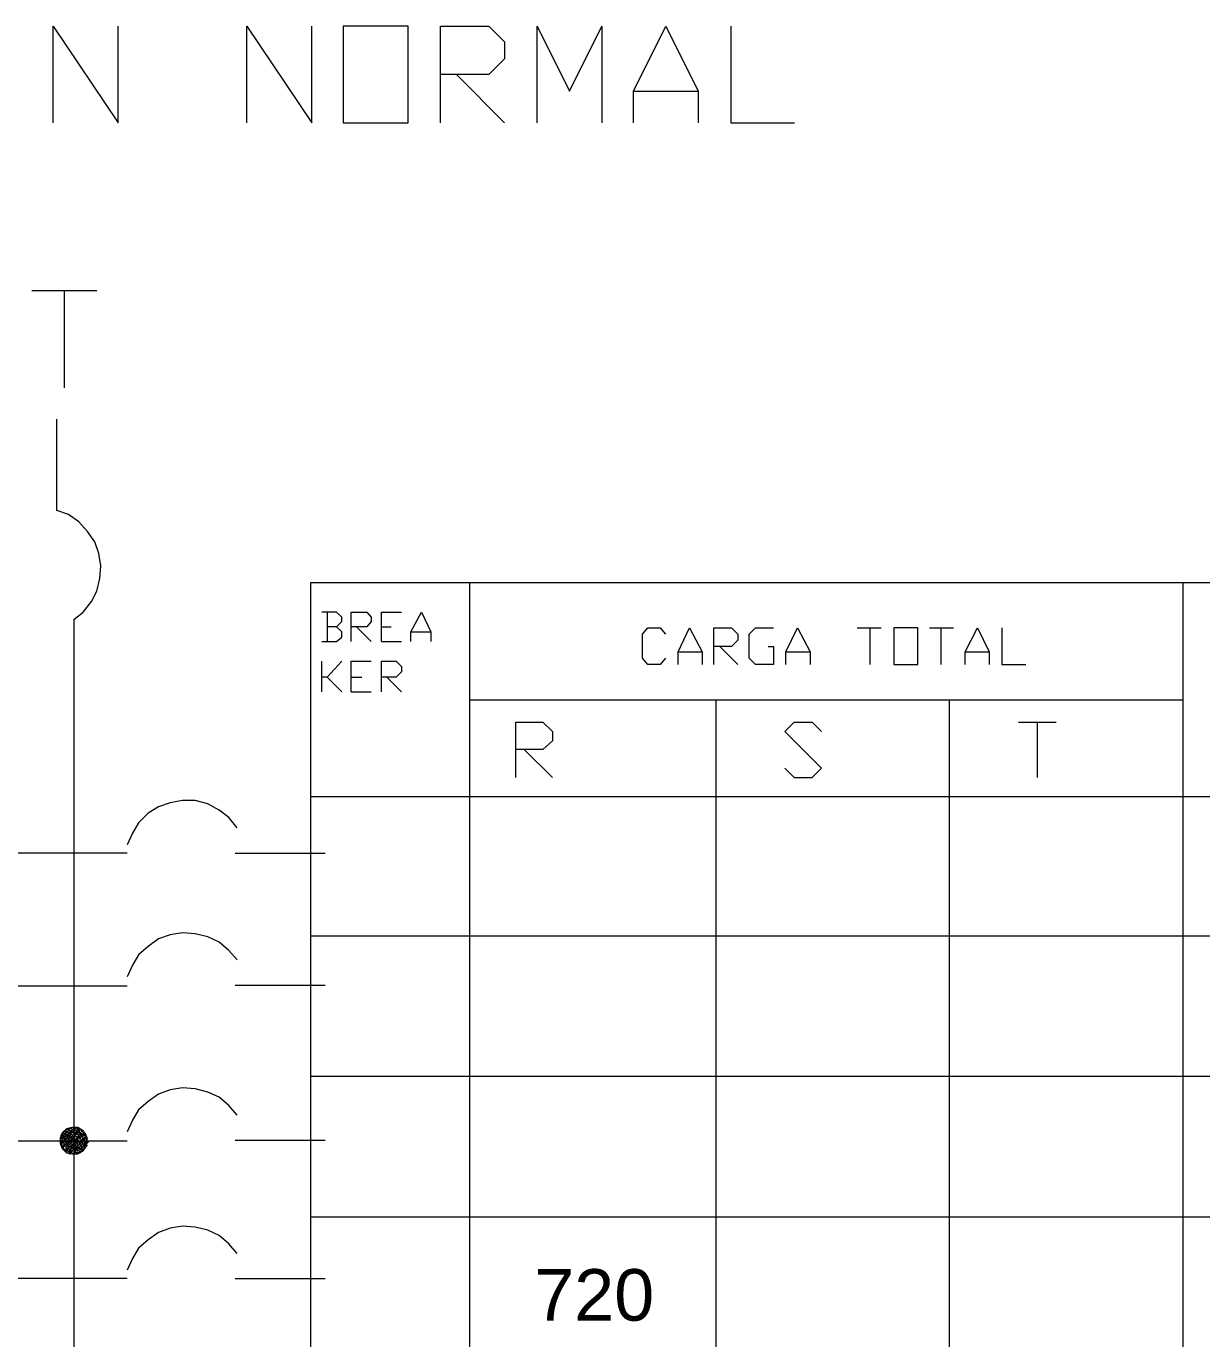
# Model space of a CAD drawing. Header units: millimetres. Extents: x -0.3 to 33.7, y -1 to 21.2.
# Drawn here: x 8.814 to 10.87, y 18.858 to 21.153 of the extents above; entities that cross this region are included whole.
import ezdxf

# ---------------------------------------------------------------- set-up
doc = ezdxf.new("R2010")
doc.units = ezdxf.units.MM
doc.header["$LTSCALE"] = 0.5
doc.layers.add('TABLA', color=7, linetype='Continuous')
doc.styles.get("Standard").update_dxf_attribs({"font": 'arial.ttf'})

msp = doc.modelspace()

# ---------------------------------------------------------------- linework, layer by layer
at = {"layer": 'TABLA', "color": 7, "linetype": 'Continuous', "lineweight": 18, "true_color": 0x000007}
for p, q in [((9.5663, 21.0684), (9.6506, 20.9841)), ((9.8759, 21.0391), (9.9895, 21.0391)), ((8.8238, 20.691), (8.9374, 20.691)), ((8.8806, 20.691), (8.8806, 20.5207)), ((9.5895, 20.1799), (9.5895, 17.8479)), ((10.8371, 20.1799), (10.8371, 17.8479)), ((9.3404, 20.1286), (9.3404, 20.0773)), ((8.8971, 20.1158), (8.8971, 17.9193)), ((9.3917, 20.103), (9.4173, 20.0773)), ((9.4356, 20.103), (9.4521, 20.103)), ((10.2673, 20.1011), (10.3095, 20.1011)), ((10.2893, 20.1011), (10.2893, 20.037)), ((10.3937, 20.1011), (10.4359, 20.1011)), ((10.4139, 20.1011), (10.4139, 20.037)), ((9.4356, 20.0773), (9.4705, 20.0773)), ((9.4869, 20.0938), (9.5217, 20.0938)), ((9.9541, 20.059), (9.9962, 20.059)), ((10.0274, 20.0682), (10.0585, 20.037)), ((10.1428, 20.059), (10.1849, 20.059)), ((10.456, 20.059), (10.4982, 20.059)), ((9.3312, 19.9894), (9.3312, 20.0425)), ((9.3404, 20.015), (9.366, 19.9894)), ((9.3825, 20.015), (9.4008, 20.015)), ((9.4448, 20.015), (9.4705, 19.9894)), ((9.3825, 19.9894), (9.4173, 19.9894)), ((10.8371, 19.9747), (9.5895, 19.9747)), ((10.02, 19.9747), (10.02, 17.8479)), ((10.4285, 19.9747), (10.4285, 17.8479)), ((10.5494, 19.9363), (10.6154, 19.9363)), ((10.5824, 19.9363), (10.5824, 19.8392)), ((9.6848, 19.8886), (9.7342, 19.8392)), ((9.3111, 19.8062), (12.4528, 19.8062)), ((8.9905, 19.7073), (8.0984, 19.7073)), ((9.1792, 19.7073), (9.3367, 19.7073)), ((9.3111, 19.5626), (12.4528, 19.5626)), ((8.9905, 19.4746), (8.0984, 19.4746)), ((9.1792, 19.4765), (9.3367, 19.4765)), ((9.3111, 19.3171), (12.4528, 19.3171)), ((8.8879, 19.2237), (8.8897, 19.2273)), ((8.8897, 19.2255), (8.8934, 19.2273)), ((8.8916, 19.2273), (8.8934, 19.2273)), ((8.8934, 19.2255), (8.8952, 19.2273)), ((8.8971, 19.2273), (8.8989, 19.2273)), ((8.8971, 19.2255), (8.8971, 19.2273)), ((8.8989, 19.2273), (8.9007, 19.2273)), ((8.8989, 19.2237), (8.9007, 19.2273)), ((8.9026, 19.2273), (8.9044, 19.2273)), ((8.9026, 19.2255), (8.9044, 19.2273)), ((8.8732, 19.2108), (8.8751, 19.2108)), ((8.8732, 19.2053), (8.8751, 19.2053)), ((8.8751, 19.2127), (8.8751, 19.2145)), ((8.8751, 19.2127), (8.8769, 19.2127)), ((8.8751, 19.2072), (8.8769, 19.209)), ((8.8751, 19.2035), (8.8769, 19.2053)), ((8.8769, 19.2145), (8.8806, 19.2182)), ((8.8769, 19.2127), (8.8787, 19.2145)), ((8.8769, 19.2035), (8.8787, 19.2072)), ((8.8787, 19.2182), (8.8806, 19.2218)), ((8.8787, 19.2163), (8.8806, 19.2163)), ((8.8787, 19.2108), (8.8806, 19.2127)), ((8.8787, 19.209), (8.8806, 19.209)), ((8.8787, 19.2053), (8.8806, 19.2053)), ((8.8806, 19.22), (8.8842, 19.2218)), ((8.8806, 19.2163), (8.8824, 19.2182)), ((8.8806, 19.2072), (8.8824, 19.2108)), ((8.8806, 19.2053), (8.8824, 19.2072)), ((8.8824, 19.2218), (8.8824, 19.2237)), ((8.8824, 19.22), (8.8842, 19.22)), ((8.8824, 19.2145), (8.8842, 19.2163)), ((8.8824, 19.2127), (8.8842, 19.2127)), ((8.8824, 19.209), (8.8842, 19.209)), ((8.8824, 19.2035), (8.8842, 19.2053)), ((8.8842, 19.2237), (8.8879, 19.2255)), ((8.8842, 19.22), (8.8861, 19.2218)), ((8.8842, 19.2127), (8.8879, 19.2145)), ((8.8842, 19.2108), (8.8861, 19.2108)), ((8.8842, 19.209), (8.8861, 19.2108)), ((8.8861, 19.2182), (8.8879, 19.22)), ((8.8861, 19.2145), (8.8879, 19.2182)), ((8.8861, 19.2127), (8.8879, 19.2127)), ((8.8861, 19.2072), (8.8879, 19.209)), ((8.8861, 19.2053), (8.8879, 19.2053)), ((8.8879, 19.2163), (8.8916, 19.2182)), ((8.8879, 19.2127), (8.8897, 19.2145)), ((8.8879, 19.2053), (8.8897, 19.2072)), ((8.8897, 19.2218), (8.8934, 19.2237)), ((8.8897, 19.2182), (8.8916, 19.2218)), ((8.8897, 19.2163), (8.8916, 19.2163)), ((8.8897, 19.2108), (8.8916, 19.2127)), ((8.8897, 19.2053), (8.8916, 19.2053)), ((8.8916, 19.22), (8.8952, 19.2218)), ((8.8916, 19.2163), (8.8934, 19.22)), ((8.8916, 19.209), (8.8952, 19.2108)), ((8.8916, 19.2072), (8.8934, 19.2072)), ((8.8916, 19.2053), (8.8934, 19.2072)), ((8.8934, 19.2218), (8.8952, 19.2255)), ((8.8934, 19.2182), (8.8971, 19.22)), ((8.8934, 19.2145), (8.8952, 19.2163)), ((8.8934, 19.2108), (8.8952, 19.2145)), ((8.8934, 19.209), (8.8952, 19.209)), ((8.8934, 19.2035), (8.8952, 19.2053)), ((8.8952, 19.2237), (8.8971, 19.2237)), ((8.8952, 19.22), (8.8971, 19.2218)), ((8.8952, 19.2127), (8.8971, 19.2127)), ((8.8952, 19.209), (8.8971, 19.2108)), ((8.8971, 19.2237), (8.8989, 19.2255)), ((8.8971, 19.2218), (8.8971, 19.2237)), ((8.8971, 19.2218), (8.9007, 19.2237)), ((8.8971, 19.22), (8.8989, 19.22)), ((8.8971, 19.2182), (8.9007, 19.22)), ((8.8971, 19.2182), (8.8989, 19.2182)), ((8.8971, 19.2163), (8.8989, 19.2182)), ((8.8971, 19.2145), (8.8971, 19.2163)), ((8.8971, 19.2127), (8.8989, 19.2145)), ((8.8971, 19.2108), (8.8971, 19.2127)), ((8.8971, 19.2108), (8.9007, 19.2127)), ((8.8971, 19.209), (8.8989, 19.209)), ((8.8971, 19.2072), (8.8989, 19.209)), ((8.8971, 19.2072), (8.8989, 19.2072)), ((8.8971, 19.2053), (8.8989, 19.2072)), ((8.8971, 19.2035), (8.8971, 19.2053)), ((8.8989, 19.2163), (8.9026, 19.2182)), ((8.8989, 19.2127), (8.9007, 19.2163)), ((8.8989, 19.2053), (8.9026, 19.2072)), ((8.9007, 19.2182), (8.9026, 19.2218)), ((8.9007, 19.2145), (8.9044, 19.2163)), ((8.9007, 19.2108), (8.9026, 19.2127)), ((8.9007, 19.2072), (8.9026, 19.2108)), ((8.9007, 19.2035), (8.9007, 19.2053)), ((8.9026, 19.22), (8.9062, 19.2218)), ((8.9026, 19.2163), (8.9044, 19.22)), ((8.9026, 19.209), (8.9062, 19.2108)), ((8.9026, 19.2053), (8.9044, 19.209)), ((8.9026, 19.2035), (8.9044, 19.2053)), ((8.9044, 19.2218), (8.9062, 19.2255)), ((8.9044, 19.2182), (8.9081, 19.22)), ((8.9044, 19.2108), (8.9062, 19.2145)), ((8.9044, 19.2072), (8.9081, 19.209)), ((8.9044, 19.2035), (8.9062, 19.2053)), ((8.9062, 19.2237), (8.9081, 19.2255)), ((8.9062, 19.22), (8.9081, 19.2237)), ((8.9062, 19.2127), (8.9099, 19.2145)), ((8.9062, 19.209), (8.9081, 19.2127)), ((8.9081, 19.2145), (8.9099, 19.2182)), ((8.9081, 19.2108), (8.9117, 19.2127)), ((8.9081, 19.2072), (8.9099, 19.2108)), ((8.9081, 19.2035), (8.9099, 19.2072)), ((8.9099, 19.2237), (8.9117, 19.2237)), ((8.9099, 19.2218), (8.9117, 19.2237)), ((8.9099, 19.2163), (8.9136, 19.2182)), ((8.9099, 19.2127), (8.9117, 19.2163)), ((8.9099, 19.2053), (8.9136, 19.2072)), ((8.9117, 19.22), (8.9136, 19.2218)), ((8.9117, 19.2145), (8.9154, 19.2163)), ((8.9117, 19.2072), (8.9136, 19.2108)), ((8.9117, 19.2035), (8.9117, 19.2053)), ((8.9136, 19.22), (8.9154, 19.22)), ((8.9136, 19.2163), (8.9154, 19.2182)), ((8.9136, 19.209), (8.9172, 19.2108)), ((8.9136, 19.2053), (8.9154, 19.209)), ((8.9136, 19.2035), (8.9154, 19.2053)), ((8.9154, 19.2182), (8.9172, 19.2182)), ((8.9154, 19.2127), (8.9172, 19.2145)), ((8.9154, 19.2072), (8.919, 19.209)), ((8.9154, 19.2035), (8.9172, 19.2072)), ((8.9172, 19.2127), (8.919, 19.2145)), ((8.9172, 19.209), (8.919, 19.2127)), ((8.919, 19.2108), (8.9209, 19.2108)), ((8.919, 19.2072), (8.9209, 19.209)), ((8.919, 19.2053), (8.9209, 19.2072)), ((9.1792, 19.2053), (9.3367, 19.2053)), ((8.9905, 19.2035), (8.0984, 19.2035)), ((8.8732, 19.2035), (8.8751, 19.2035)), ((8.8732, 19.2017), (8.8751, 19.2035)), ((8.8732, 19.1998), (8.8751, 19.1998)), ((8.8751, 19.2017), (8.8787, 19.2035)), ((8.8751, 19.1962), (8.8769, 19.198)), ((8.8751, 19.1944), (8.8769, 19.1944)), ((8.8769, 19.2035), (8.8787, 19.2035)), ((8.8769, 19.1962), (8.8806, 19.198)), ((8.8769, 19.1925), (8.8787, 19.1962)), ((8.8769, 19.1907), (8.8787, 19.1925)), ((8.8787, 19.1998), (8.8806, 19.2017)), ((8.8787, 19.1944), (8.8824, 19.1962)), ((8.8787, 19.1907), (8.8806, 19.1944)), ((8.8787, 19.1889), (8.8806, 19.1907)), ((8.8806, 19.1962), (8.8824, 19.1998)), ((8.8806, 19.1889), (8.8842, 19.1907)), ((8.8806, 19.187), (8.8824, 19.1889)), ((8.8824, 19.2035), (8.8842, 19.2035)), ((8.8824, 19.198), (8.8861, 19.1998)), ((8.8824, 19.1925), (8.8842, 19.1944)), ((8.8824, 19.187), (8.8861, 19.1889)), ((8.8824, 19.1852), (8.8842, 19.1852)), ((8.8842, 19.1998), (8.8861, 19.2035)), ((8.8842, 19.1889), (8.8861, 19.1925)), ((8.8842, 19.1852), (8.8842, 19.187)), ((8.8861, 19.2017), (8.8879, 19.2017)), ((8.8861, 19.1962), (8.8879, 19.198)), ((8.8861, 19.1907), (8.8897, 19.1925)), ((8.8861, 19.187), (8.8879, 19.1907)), ((8.8861, 19.1852), (8.8879, 19.187)), ((8.8861, 19.1834), (8.8879, 19.1834)), ((8.8879, 19.2035), (8.8897, 19.2035)), ((8.8879, 19.2017), (8.8897, 19.2035)), ((8.8879, 19.1925), (8.8897, 19.1962)), ((8.8879, 19.1834), (8.8897, 19.1852)), ((8.8897, 19.1998), (8.8916, 19.2017)), ((8.8897, 19.1944), (8.8934, 19.1962)), ((8.8897, 19.1889), (8.8916, 19.1907)), ((8.8897, 19.1834), (8.8934, 19.1852)), ((8.8897, 19.1815), (8.8916, 19.1815)), ((8.8916, 19.198), (8.8934, 19.1998)), ((8.8916, 19.1962), (8.8934, 19.1962)), ((8.8916, 19.1852), (8.8934, 19.1889)), ((8.8916, 19.1815), (8.8916, 19.1834)), ((8.8934, 19.2035), (8.8952, 19.2035)), ((8.8934, 19.198), (8.8952, 19.198)), ((8.8934, 19.1925), (8.8952, 19.1944)), ((8.8934, 19.187), (8.8971, 19.1889)), ((8.8934, 19.1834), (8.8952, 19.187)), ((8.8934, 19.1815), (8.8952, 19.1834)), ((8.8952, 19.2017), (8.8971, 19.2035)), ((8.8952, 19.1998), (8.8971, 19.1998)), ((8.8952, 19.198), (8.8971, 19.1998)), ((8.8952, 19.1962), (8.8971, 19.1962)), ((8.8952, 19.1907), (8.8971, 19.1925)), ((8.8952, 19.1889), (8.8971, 19.1889)), ((8.8952, 19.1815), (8.8971, 19.1834)), ((8.8971, 19.2035), (8.8989, 19.2035)), ((8.8971, 19.2017), (8.8989, 19.2017)), ((8.8971, 19.198), (8.9007, 19.2017)), ((8.8971, 19.1998), (8.8989, 19.1998)), ((8.8971, 19.1962), (8.8989, 19.198)), ((8.8971, 19.1962), (8.8989, 19.1962)), ((8.8971, 19.1925), (8.8989, 19.1925)), ((8.8971, 19.1907), (8.9007, 19.1925)), ((8.8971, 19.187), (8.8989, 19.187)), ((8.8971, 19.1852), (8.8989, 19.187)), ((8.8971, 19.1852), (8.8989, 19.1852)), ((8.8971, 19.1815), (8.8989, 19.1815)), ((8.8989, 19.2035), (8.9007, 19.2035)), ((8.8989, 19.2017), (8.9007, 19.2035)), ((8.8989, 19.1944), (8.9007, 19.1962)), ((8.8989, 19.1925), (8.9007, 19.1925)), ((8.8989, 19.1889), (8.9007, 19.1889)), ((8.8989, 19.1834), (8.9007, 19.1852)), ((8.8989, 19.1815), (8.9007, 19.1815)), ((8.9007, 19.2035), (8.9026, 19.2035)), ((8.9007, 19.1998), (8.9026, 19.2017)), ((8.9007, 19.1944), (8.9026, 19.1944)), ((8.9007, 19.1889), (8.9026, 19.1907)), ((8.9007, 19.1834), (8.9044, 19.1852)), ((8.9007, 19.1815), (8.9026, 19.1834)), ((8.9026, 19.198), (8.9044, 19.1998)), ((8.9026, 19.1944), (8.9044, 19.198)), ((8.9026, 19.1962), (8.9044, 19.1962)), ((8.9026, 19.1925), (8.9044, 19.1925)), ((8.9026, 19.187), (8.9044, 19.1889)), ((8.9026, 19.1852), (8.9044, 19.1852)), ((8.9044, 19.2035), (8.9062, 19.2035)), ((8.9044, 19.1962), (8.9081, 19.198)), ((8.9044, 19.1925), (8.9062, 19.1944)), ((8.9044, 19.187), (8.9081, 19.1907)), ((8.9044, 19.1834), (8.9081, 19.187)), ((8.9044, 19.1815), (8.9062, 19.1834)), ((8.9062, 19.2017), (8.9099, 19.2035)), ((8.9062, 19.198), (8.9081, 19.2017)), ((8.9062, 19.1998), (8.9081, 19.1998)), ((8.9062, 19.1907), (8.9081, 19.1925)), ((8.9062, 19.1889), (8.9081, 19.1889)), ((8.9062, 19.1852), (8.9081, 19.1852)), ((8.9081, 19.2035), (8.9099, 19.2035)), ((8.9081, 19.1998), (8.9117, 19.2017)), ((8.9081, 19.1962), (8.9099, 19.198)), ((8.9081, 19.1889), (8.9117, 19.1907)), ((8.9081, 19.1852), (8.9099, 19.187)), ((8.9099, 19.2017), (8.9117, 19.2035)), ((8.9099, 19.1944), (8.9117, 19.1962)), ((8.9099, 19.1907), (8.9117, 19.1944)), ((8.9099, 19.1925), (8.9117, 19.1925)), ((8.9099, 19.1889), (8.9117, 19.1889)), ((8.9117, 19.2035), (8.9136, 19.2035)), ((8.9117, 19.1998), (8.9136, 19.2035)), ((8.9117, 19.1925), (8.9154, 19.1944)), ((8.9117, 19.1889), (8.9136, 19.1907)), ((8.9136, 19.198), (8.9172, 19.1998)), ((8.9136, 19.1944), (8.9154, 19.198)), ((8.9154, 19.2035), (8.9172, 19.2035)), ((8.9154, 19.1998), (8.9172, 19.2035)), ((8.9154, 19.1962), (8.919, 19.198)), ((8.9154, 19.1925), (8.9172, 19.1962)), ((8.9172, 19.2017), (8.9209, 19.2035)), ((8.9172, 19.198), (8.919, 19.2017)), ((8.919, 19.1998), (8.9209, 19.1998)), ((8.919, 19.1962), (8.9209, 19.1962)), ((8.9209, 19.2017), (8.9227, 19.2017)), ((9.3111, 19.0716), (12.4528, 19.0716)), ((8.9905, 18.9635), (8.0984, 18.9635)), ((9.1792, 18.9635), (9.3367, 18.9635))]:
    msp.add_line(p, q, dxfattribs=at)
for points in [[(8.861, 20.9841), (8.861, 21.1527), (8.9746, 20.9841), (8.9746, 21.1527)], [(9.1999, 20.9841), (9.1999, 21.1527), (9.3135, 20.9841), (9.3135, 21.1527)], [(9.5388, 20.9841), (9.5388, 21.1527), (9.6231, 21.1527), (9.6506, 21.1252), (9.6506, 21.0959), (9.6231, 21.0684), (9.5388, 21.0684)], [(9.7074, 20.9841), (9.7074, 21.1527), (9.7642, 21.0391), (9.8209, 21.1527), (9.8209, 20.9841)], [(9.8759, 20.9841), (9.8759, 21.0391), (9.9327, 21.1527), (9.9895, 21.0391), (9.9895, 20.9841)], [(10.0463, 21.1527), (10.0463, 20.9841), (10.158, 20.9841)], [(8.8971, 20.1158), (8.9136, 20.1286), (8.9282, 20.1469), (8.9374, 20.1653), (8.9429, 20.1872), (8.9447, 20.2092), (8.941, 20.2312), (8.9337, 20.2514), (8.9209, 20.2697), (8.9062, 20.2862), (8.8879, 20.299), (8.8678, 20.3063), (8.8678, 20.4657)], [(9.3569, 20.103), (9.366, 20.1121), (9.366, 20.1195), (9.3569, 20.1286), (9.3312, 20.1286)], [(9.3825, 20.0773), (9.3825, 20.1286), (9.41, 20.1286), (9.4173, 20.1195), (9.4173, 20.1121), (9.41, 20.103), (9.3825, 20.103)], [(9.4356, 20.0773), (9.4356, 20.1286), (9.4705, 20.1286)], [(9.4869, 20.0773), (9.4869, 20.0938), (9.5053, 20.1286), (9.5217, 20.0938), (9.5217, 20.0773)], [(9.3312, 20.0773), (9.3569, 20.0773), (9.366, 20.0847), (9.366, 20.0938), (9.3569, 20.103), (9.3404, 20.103)], [(9.9321, 20.048), (9.9229, 20.037), (9.901, 20.037), (9.8918, 20.048), (9.8918, 20.0902), (9.901, 20.1011), (9.9229, 20.1011), (9.9321, 20.0902)], [(9.9541, 20.037), (9.9541, 20.059), (9.9742, 20.1011), (9.9962, 20.059), (9.9962, 20.037)], [(10.0164, 20.037), (10.0164, 20.1011), (10.0475, 20.1011), (10.0585, 20.0902), (10.0585, 20.0792), (10.0475, 20.0682), (10.0164, 20.0682)], [(10.1116, 20.0682), (10.1208, 20.0682), (10.1208, 20.037), (10.0896, 20.037), (10.0786, 20.048), (10.0786, 20.0902), (10.0896, 20.1011), (10.1208, 20.1011)], [(10.1428, 20.037), (10.1428, 20.059), (10.1629, 20.1011), (10.1849, 20.059), (10.1849, 20.037)], [(10.456, 20.037), (10.456, 20.059), (10.478, 20.1011), (10.4982, 20.059), (10.4982, 20.037)], [(10.5201, 20.1011), (10.5201, 20.037), (10.5623, 20.037)], [(9.366, 20.0425), (9.3404, 20.015), (9.3312, 20.015)], [(9.3825, 19.9894), (9.3825, 20.0425), (9.4173, 20.0425)], [(9.4356, 19.9894), (9.4356, 20.0425), (9.4613, 20.0425), (9.4705, 20.0334), (9.4705, 20.0242), (9.4613, 20.015), (9.4356, 20.015)], [(9.6701, 19.8392), (9.6701, 19.9363), (9.7178, 19.9363), (9.7342, 19.9198), (9.7342, 19.9033), (9.7178, 19.8886), (9.6701, 19.8886)], [(10.1409, 19.8557), (10.1574, 19.8392), (10.1886, 19.8392), (10.205, 19.8557), (10.1409, 19.9198), (10.1574, 19.9363), (10.1886, 19.9363), (10.205, 19.9198)], [(9.1828, 19.7513), (9.1682, 19.7696), (9.1517, 19.7824), (9.1315, 19.7934), (9.1096, 19.7989), (9.0876, 19.7989), (9.0656, 19.7952), (9.0454, 19.7879), (9.0271, 19.7769), (9.0106, 19.7604), (8.9997, 19.7421), (8.9905, 19.7219)], [(9.1828, 19.5204), (9.1682, 19.5369), (9.1517, 19.5516), (9.1315, 19.5607), (9.1096, 19.5662), (9.0876, 19.5681), (9.0656, 19.5644), (9.0454, 19.5571), (9.0271, 19.5442), (9.0106, 19.5296), (8.9997, 19.5113), (8.9905, 19.4911)], [(9.1828, 19.2493), (9.1682, 19.2658), (9.1517, 19.2805), (9.1315, 19.2896), (9.1096, 19.2951), (9.0876, 19.2969), (9.0656, 19.2933), (9.0454, 19.2859), (9.0271, 19.2731), (9.0106, 19.2585), (8.9997, 19.2401), (8.9905, 19.22)], [(8.8732, 19.2072), (8.8751, 19.209), (8.8787, 19.2127), (8.8824, 19.2163), (8.8861, 19.22), (8.8897, 19.2237)], [(8.8769, 19.2072), (8.8806, 19.2108), (8.8842, 19.2145)], [(8.8806, 19.2035), (8.8824, 19.2053), (8.8861, 19.209), (8.8897, 19.2127), (8.8934, 19.2163)], [(8.8861, 19.2035), (8.8879, 19.2072), (8.8916, 19.2108)], [(8.8916, 19.2035), (8.8934, 19.2053), (8.8971, 19.209)], [(8.9007, 19.2218), (8.9044, 19.2255), (8.9062, 19.2255)], [(8.9044, 19.2145), (8.9081, 19.2182), (8.9117, 19.2218)], [(8.9117, 19.2108), (8.9154, 19.2145), (8.9172, 19.2163)], [(8.8751, 19.198), (8.8787, 19.2017), (8.8806, 19.2035)], [(8.8806, 19.1998), (8.8842, 19.2035), (8.8861, 19.2035)], [(8.8824, 19.1944), (8.8861, 19.198), (8.8897, 19.2017), (8.8916, 19.2035)], [(8.8842, 19.1925), (8.8879, 19.1962), (8.8916, 19.1998), (8.8952, 19.2035), (8.8971, 19.2035)], [(8.8879, 19.1852), (8.8916, 19.1889), (8.8952, 19.1925), (8.8971, 19.1944)], [(8.8897, 19.1907), (8.8934, 19.1944), (8.8971, 19.198)], [(8.8971, 19.1944), (8.8989, 19.1962), (8.9026, 19.1998), (8.9062, 19.2035)], [(8.8971, 19.1834), (8.8989, 19.1852), (8.9026, 19.1889), (8.9062, 19.1925), (8.9099, 19.1962), (8.9136, 19.1998)], [(8.8971, 19.187), (8.9007, 19.1907), (8.9044, 19.1944)], [(8.9081, 19.1834), (8.9099, 19.1852), (8.9136, 19.1889), (8.9172, 19.1925)], [(9.1828, 19.0075), (9.1682, 19.024), (9.1517, 19.0386), (9.1315, 19.0478), (9.1096, 19.0533), (9.0876, 19.0551), (9.0656, 19.0515), (9.0454, 19.0441), (9.0271, 19.0313), (9.0106, 19.0167), (8.9997, 18.9983), (8.9905, 18.9782)]]:
    msp.add_lwpolyline(points, dxfattribs=at)
for points in [[(9.3685, 20.9841), (9.482, 20.9841), (9.482, 21.1527), (9.3685, 21.1527)], [(9.3111, 17.8479), (12.4528, 17.8479), (12.4528, 20.1799), (9.3111, 20.1799)], [(10.3315, 20.037), (10.3736, 20.037), (10.3736, 20.1011), (10.3315, 20.1011)], [(8.9209, 19.2035), (8.919, 19.2145), (8.9136, 19.2218), (8.9044, 19.2273), (8.8952, 19.2273), (8.8842, 19.2255), (8.8769, 19.2182), (8.8732, 19.209), (8.8732, 19.1998), (8.8769, 19.1907), (8.8842, 19.1834), (8.8952, 19.1815), (8.9044, 19.1815), (8.9136, 19.187), (8.919, 19.1944)]]:
    msp.add_lwpolyline(points, close=True, dxfattribs=at)

# ---------------------------------------------------------------- texts
at = {"layer": 'TABLA', "insert": (9.7024, 18.98), "char_height": 0.0901, "attachment_point": 1}
msp.add_mtext_dynamic_manual_height_columns('720', width=0.090104, gutter_width=0.4505, heights=[0], dxfattribs=at)

doc.saveas('drawing.dxf')
